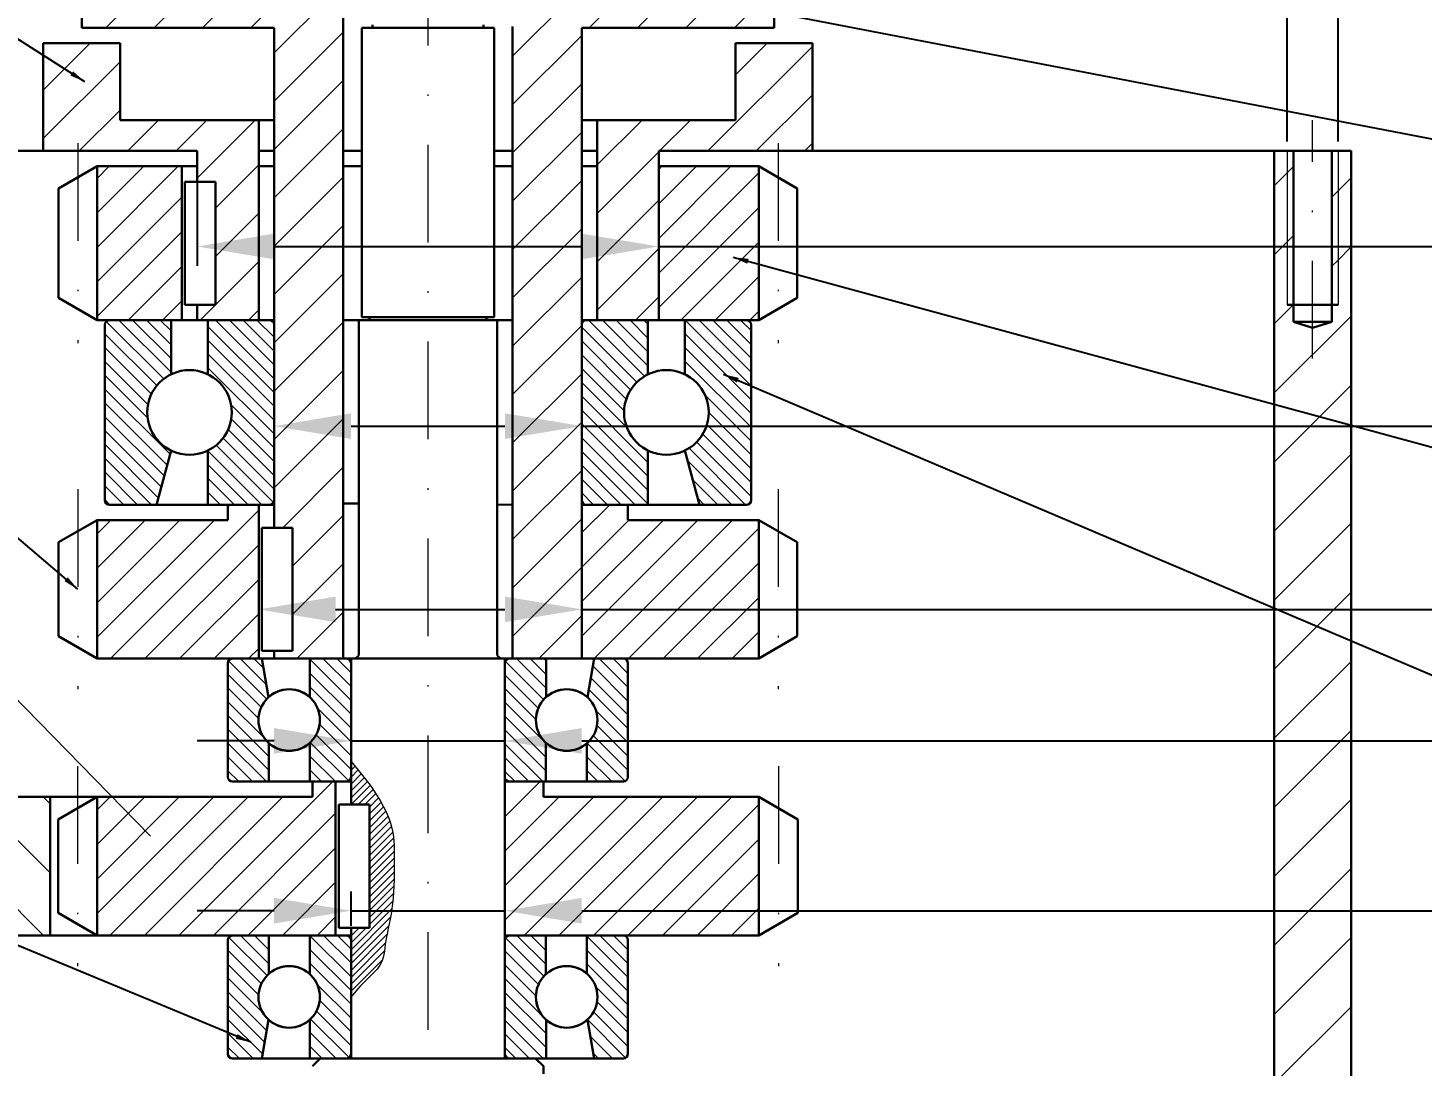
# Model space of a CAD drawing. Header units: millimetres. Extents: x 1441 to 2615, y 44 to 638.
# Drawn here: x 1918.5 to 2009.1, y 400 to 467.5 of the extents above; entities that cross this region are included whole.
import ezdxf
from ezdxf import colors
from ezdxf.entities.mleader import LeaderData, LeaderLine
from ezdxf.math import Vec2, Vec3

# ---------------------------------------------------------------- set-up
doc = ezdxf.new("R2010")
doc.units = ezdxf.units.MM
doc.linetypes.add('DASHDOT2', pattern=[12.7, 6.35, -3.175, 0, -3.175])
for name, color, linetype, lineweight in [('尺寸线', 1, 'Continuous', 15), ('标注层', 3, 'Continuous', 15), ('粗实线', 7, 'Continuous', 30), ('细实线', 130, 'Continuous', 9)]:
    doc.layers.add(name, color=color, linetype=linetype, lineweight=lineweight)
doc.layers.add('点划线', color=1, linetype='DASHDOT2')
doc.styles.add('SLDTEXTSTYLE5', font='TXT', dxfattribs={"width": 0.7})
doc.styles.get("Standard").update_dxf_attribs({"font": 'txt.shx', "height": 5})
doc.dimstyles.new('gb', dxfattribs={"dimtxt": 5, "dimasz": 5, "dimexe": 1.25, "dimexo": 0.625, "dimtad": 1, "dimtxsty": 'Standard', "dimcen": 2.5, "dimclrd": 256, "dimclre": 256, "dimclrt": 256, "dimadec": 0, "dimazin": 0, "dimtfac": 1, "dimtmove": 0, "dimatfit": 3, "dimfxl": 100, "dimfxlon": 1, "dimarcsym": 0})
pattern_1 = [(45, (-65.2364, 0), (-2.245064, 2.245064), [])]
pattern_2 = [(45, (-65.2364, 0), (-1.122532, 1.122532), [])]
pattern_3 = [(45, (-65.2364, 0), (-1.5715448, 1.5715448), [])]
pattern_4 = [(135, (32.8946, 0), (-0.4490128, -0.4490128), [])]

# ---------------------------------------------------------------- blocks, each defined once
blk = doc.blocks.new('*D28')
at = {"layer": 'Defpoints', "color": 0, "lineweight": 15, "transparency": 16777216}
for p in [(1933.481, 432.152), (1954.481, 432.152), (1954.481, 429.711)]:
    blk.add_point(p, dxfattribs=at)
at = {"layer": '标注层', "lineweight": -2, "transparency": 16777216}
for p, q in [((1933.481, 431.527), (1933.481, 428.461)), ((1954.481, 431.527), (1954.481, 428.461)), ((1938.481, 429.711), (1949.481, 429.711)), ((1954.481, 429.711), (2092.411, 429.711))]:
    blk.add_line(p, q, dxfattribs=at)
at = {"layer": '标注层', "lineweight": 15, "transparency": 16777216}
for points in [[(1938.481, 430.545), (1938.481, 428.878), (1933.481, 429.711)], [(1949.481, 430.545), (1949.481, 428.878), (1954.481, 429.711)]]:
    blk.add_solid(points, dxfattribs=at)
at = {"layer": '标注层', "lineweight": 15, "transparency": 16777216, "insert": (2080.953, 433.67), "char_height": 5, "attachment_point": 5}
blk.add_mtext('%%C21{\\Ftxt|c134;p6}', dxfattribs=at)
blk = doc.blocks.new('*D44')
at = {"layer": 'Defpoints', "color": 0, "lineweight": 15, "transparency": 16777216}
for p in [(1929.481, 458.516), (1959.481, 458.516), (1929.481, 453.303)]:
    blk.add_point(p, dxfattribs=at)
at = {"layer": '标注层', "lineweight": -2, "transparency": 16777216}
for p, q in [((1929.481, 457.891), (1929.481, 452.053)), ((1959.481, 457.891), (1959.481, 452.053)), ((1934.481, 453.303), (1954.481, 453.303)), ((1959.481, 453.303), (2093.162, 453.303))]:
    blk.add_line(p, q, dxfattribs=at)
at = {"layer": '标注层', "lineweight": 15, "transparency": 16777216}
for points in [[(1934.481, 454.137), (1934.481, 452.47), (1929.481, 453.303)], [(1954.481, 454.137), (1954.481, 452.47), (1959.481, 453.303)]]:
    blk.add_solid(points, dxfattribs=at)
at = {"layer": '标注层', "lineweight": 15, "transparency": 16777216, "insert": (2081.287, 457.262), "char_height": 5, "attachment_point": 5}
blk.add_mtext('%%C30{\\Ftxt|c134;p6}', dxfattribs=at)
blk = doc.blocks.new('*D45')
at = {"layer": 'Defpoints', "color": 0, "lineweight": 15, "transparency": 16777216}
for p in [(1934.481, 442.516), (1954.481, 442.516), (1954.481, 441.626)]:
    blk.add_point(p, dxfattribs=at)
at = {"layer": '标注层', "lineweight": -2, "transparency": 16777216}
for p, q in [((1934.481, 441.891), (1934.481, 440.376)), ((1939.481, 441.626), (1949.481, 441.626)), ((1954.481, 441.891), (1954.481, 440.376)), ((1954.481, 441.626), (2093.05, 441.626))]:
    blk.add_line(p, q, dxfattribs=at)
at = {"layer": '标注层', "lineweight": 15, "transparency": 16777216}
for points in [[(1939.481, 442.459), (1939.481, 440.792), (1934.481, 441.626)], [(1949.481, 442.459), (1949.481, 440.792), (1954.481, 441.626)]]:
    blk.add_solid(points, dxfattribs=at)
at = {"layer": '标注层', "lineweight": 15, "transparency": 16777216, "insert": (2081.175, 444.751), "char_height": 5, "width": 12.5, "attachment_point": 5}
blk.add_mtext('%%C20{\\Ftxt|c134;r6}', dxfattribs=at)
blk = doc.blocks.new('*D46')
at = {"layer": 'Defpoints', "color": 0, "lineweight": 15, "transparency": 16777216}
for p in [(1949.481, 410.118), (1939.481, 408.516), (1949.481, 408.516)]:
    blk.add_point(p, dxfattribs=at)
at = {"layer": '标注层', "lineweight": -2, "transparency": 16777216}
for p, q in [((1939.481, 409.141), (1939.481, 411.368)), ((1949.481, 409.141), (1949.481, 411.368)), ((1934.481, 410.118), (1929.481, 410.118)), ((1939.481, 410.118), (1949.481, 410.118)), ((1954.481, 410.118), (2092.619, 410.118))]:
    blk.add_line(p, q, dxfattribs=at)
at = {"layer": '标注层', "lineweight": 15, "transparency": 16777216}
for points in [[(1934.481, 410.951), (1934.481, 409.285), (1939.481, 410.118)], [(1954.481, 410.951), (1954.481, 409.285), (1949.481, 410.118)]]:
    blk.add_solid(points, dxfattribs=at)
at = {"layer": '标注层', "lineweight": 15, "transparency": 16777216, "insert": (2081.577, 414.076), "char_height": 5, "attachment_point": 5}
blk.add_mtext('%%C10{\\Ftxt|c134;p6}', dxfattribs=at)
blk = doc.blocks.new('*D47')
at = {"layer": 'Defpoints', "color": 0, "lineweight": 15, "transparency": 16777216}
for p in [(1939.481, 422.516), (1949.481, 422.516), (1949.481, 421.16)]:
    blk.add_point(p, dxfattribs=at)
at = {"layer": '标注层', "lineweight": -2, "transparency": 16777216}
for p, q in [((1939.481, 421.891), (1939.481, 419.91)), ((1949.481, 421.891), (1949.481, 419.91)), ((1934.481, 421.16), (1929.481, 421.16)), ((1939.481, 421.16), (1949.481, 421.16)), ((1954.481, 421.16), (2092.44, 421.16))]:
    blk.add_line(p, q, dxfattribs=at)
at = {"layer": '标注层', "lineweight": 15, "transparency": 16777216}
for points in [[(1934.481, 421.993), (1934.481, 420.326), (1939.481, 421.16)], [(1954.481, 421.993), (1954.481, 420.326), (1949.481, 421.16)]]:
    blk.add_solid(points, dxfattribs=at)
at = {"layer": '标注层', "lineweight": 15, "transparency": 16777216, "insert": (2081.398, 424.285), "char_height": 5, "attachment_point": 5}
blk.add_mtext('%%C10{\\Ftxt|c134;r6}', dxfattribs=at)
blk = doc.blocks.new('*D52')
at = {"layer": 'Defpoints', "color": 0, "lineweight": 15, "transparency": 16777216}
for p in [(2003.631, 470.045), (2000.331, 459.505), (2003.631, 459.505)]:
    blk.add_point(p, dxfattribs=at)
at = {"layer": '标注层', "lineweight": -2, "transparency": 16777216}
for p, q in [((2000.331, 460.13), (2000.331, 471.295)), ((2003.631, 460.13), (2003.631, 471.295)), ((1995.331, 470.045), (1990.331, 470.045)), ((2000.331, 470.045), (2003.631, 470.045)), ((2008.631, 470.045), (2033.214, 470.045))]:
    blk.add_line(p, q, dxfattribs=at)
at = {"layer": '标注层', "lineweight": 15, "transparency": 16777216}
for points in [[(1995.331, 470.878), (1995.331, 469.211), (2000.331, 470.045)], [(2008.631, 470.878), (2008.631, 469.211), (2003.631, 470.045)]]:
    blk.add_solid(points, dxfattribs=at)
at = {"layer": '标注层', "lineweight": 15, "transparency": 16777216, "insert": (2023.422, 473.17), "char_height": 5, "attachment_point": 5}
blk.add_mtext('{\\Ftxt|c134;3xM3}', dxfattribs=at)

msp = doc.modelspace()

# ---------------------------------------------------------------- hatches: boundary and pattern name
at = {"layer": '细实线', "lineweight": 15}
h = msp.add_hatch(dxfattribs=at)
h.set_pattern_fill('ANSI31', color=256, scale=0.7)
h.set_pattern_definition(pattern_3)
h.paths.add_polyline_path([(1938.981, 467.516), (1938.981, 471.516), (1921.981, 471.516), (1921.981, 467.516), (1934.481, 467.516), (1934.481, 435.017), (1935.681, 435.017), (1935.681, 427.017), (1934.481, 427.017), (1934.481, 426.516), (1938.981, 426.516), (1938.981, 427.516)])
h.paths.add_polyline_path([(1954.481, 467.516), (1966.981, 467.516), (1966.981, 471.516), (1949.981, 471.516), (1949.981, 467.598), (1949.981, 427.516), (1949.981, 426.516), (1954.481, 426.516), (1954.481, 427.516), (1954.481, 437.516), (1954.481, 448.216), (1954.481, 448.516)])
h.paths.add_polyline_path([(1939.481, 476.516), (1929.481, 476.516), (1927.299, 476.516), (1927.299, 472.516), (1929.481, 472.516), (1939.481, 472.516)])
h.paths.add_polyline_path([(1961.663, 476.516), (1949.481, 476.516), (1948.481, 476.516), (1948.481, 472.516), (1949.481, 472.516), (1961.663, 472.516)])
h = msp.add_hatch(dxfattribs=at)
h.set_pattern_fill('ANSI31', color=256, scale=0.7)
h.set_pattern_definition(pattern_3)
h.paths.add_polyline_path([(1919.481, 459.516), (1929.481, 459.516), (1929.481, 457.516), (1930.681, 457.516), (1930.681, 457.516), (1930.681, 449.516), (1929.481, 449.516), (1929.481, 448.516), (1933.481, 448.516), (1933.481, 461.516), (1924.481, 461.516), (1924.481, 466.516), (1919.481, 466.516)])
h = msp.add_hatch(dxfattribs=at)
h.set_pattern_fill('ANSI31', color=256, scale=0.7)
h.set_pattern_definition(pattern_3)
h.paths.add_polyline_path([(1955.481, 461.516), (1955.481, 448.516), (1959.481, 448.516), (1959.481, 457.516), (1959.481, 459.516), (1969.481, 459.516), (1969.481, 460.016), (1969.481, 466.516), (1964.481, 466.516), (1964.481, 461.516)])
h = msp.add_hatch(dxfattribs=at)
h.set_pattern_fill('ANSI31', color=256)
h.set_pattern_definition(pattern_1)
h.paths.add_polyline_path([(2004.481, 459.516), (2003.631, 459.516), (2003.631, 449.516), (2003.231, 449.516), (2003.231, 448.395), (2001.981, 448.016), (2000.731, 448.395), (2000.731, 449.516), (2000.331, 449.516), (2000.331, 459.516), (1999.481, 459.516), (1999.481, 342.516), (2000.481, 342.516), (2000.481, 347.216), (2000.803, 347.216), (2000.803, 348.271), (2000.803, 350.516), (2001.981, 351.196), (2003.158, 350.516), (2003.158, 347.516), (2003.158, 347.216), (2003.481, 347.216), (2003.481, 342.516), (2004.481, 342.516)])
h = msp.add_hatch(dxfattribs=at)
h.set_pattern_fill('ANSI31', color=256)
h.set_pattern_definition(pattern_1)
h.paths.add_polyline_path([(2000.731, 459.516), (2000.331, 459.505), (2000.331, 449.516), (2000.731, 449.516)])
h.paths.add_polyline_path([(2003.631, 459.516), (2003.231, 459.516), (2003.231, 449.516), (2003.631, 449.516)])
h = msp.add_hatch(dxfattribs=at)
h.set_pattern_fill('ANSI31', color=256, scale=0.5)
h.set_pattern_definition([(45, (32.8946, 0), (-1.122532, 1.122532), [])])
h.paths.add_polyline_path([(1928.481, 457.516), (1928.481, 458.516), (1922.977, 458.516), (1922.977, 448.516), (1928.481, 448.516), (1928.481, 449.516)])
h.paths.add_polyline_path([(1959.481, 448.516), (1965.181, 448.516), (1965.984, 448.516), (1965.984, 458.516), (1959.481, 458.516)])
h = msp.add_hatch(dxfattribs=at)
h.set_pattern_fill('ANSI31', color=256, scale=0.2, angle=90)
h.set_pattern_definition([(135, (-65.2364, 0), (-0.4490128, -0.4490128), [])])
h.paths.add_polyline_path([(1965.481, 448.216, 0.414214), (1965.181, 448.516), (1961.181, 448.516), (1961.181, 444.99, -0.287349), (1962.731, 442.516, -0.287349), (1961.181, 440.042), (1962.125, 436.516), (1965.181, 436.516, 0.414214), (1965.481, 436.816)])
h.paths.add_polyline_path([(1958.781, 448.516), (1954.781, 448.516, 0.414214), (1954.481, 448.216), (1954.481, 442.516), (1954.481, 436.816, 0.414214), (1954.781, 436.516), (1958.781, 436.516), (1958.781, 440.042, -0.287349), (1957.231, 442.516, -0.287349), (1958.781, 444.99)])
h.paths.add_polyline_path([(1930.181, 448.516), (1930.181, 444.99, -0.287349), (1931.731, 442.516, -0.287349), (1930.181, 440.042), (1930.181, 436.516), (1931.481, 436.516), (1931.481, 436.516), (1934.181, 436.516, 0.413983), (1934.481, 436.816), (1934.481, 437.516), (1934.481, 448.216, 0.414214), (1934.181, 448.516)])
h.paths.add_polyline_path([(1927.781, 448.516), (1923.781, 448.516, 0.414214), (1923.481, 448.216), (1923.481, 436.816, 0.414214), (1923.781, 436.516), (1926.836, 436.516), (1927.781, 440.042, -0.287349), (1926.231, 442.516, -0.287349), (1927.781, 444.99)])
h = msp.add_hatch(dxfattribs=at)
h.set_pattern_fill('ANSI31', color=256, scale=0.5)
h.set_pattern_definition(pattern_2)
h.paths.add_polyline_path([(1933.481, 426.516), (1933.481, 427.017), (1933.481, 435.017), (1933.481, 436.516), (1931.481, 436.516), (1931.481, 435.516), (1922.977, 435.516), (1922.977, 426.516)])
h = msp.add_hatch(dxfattribs=at)
h.set_pattern_fill('ANSI31', color=256, scale=0.5)
h.set_pattern_definition(pattern_2)
h.paths.add_polyline_path([(1957.481, 435.516), (1957.481, 436.516), (1954.481, 436.516), (1954.481, 427.516), (1954.481, 426.516), (1957.181, 426.516), (1965.984, 426.516), (1965.984, 435.516)])
at = {"layer": '细实线', "lineweight": 15, "transparency": 33554687}
h = msp.add_hatch(dxfattribs=at)
h.set_pattern_fill('ANSI31', color=256, scale=0.2, angle=90)
h.set_pattern_definition(pattern_4)
h.paths.add_polyline_path([(1952.158, 426.516), (1949.781, 426.516, 0.414214), (1949.481, 426.216), (1949.481, 419.816), (1949.481, 418.816, 0.414214), (1949.781, 418.516), (1952.147, 418.516), (1952.147, 421.042, -0.210177), (1951.499, 422.516, -0.212058), (1952.158, 424)])
h.paths.add_polyline_path([(1957.481, 426.216, 0.414214), (1957.181, 426.516), (1955.286, 426.516), (1954.841, 423.999, -0.21196), (1955.499, 422.516, -0.216636), (1954.814, 421.009), (1954.814, 418.516), (1957.181, 418.516, 0.414214), (1957.481, 418.816)])
h.paths.add_polyline_path([(1939.481, 426.216, 0.414214), (1939.181, 426.516), (1936.803, 426.516), (1936.803, 424, -0.212058), (1937.462, 422.516, -0.210177), (1936.814, 421.042), (1936.814, 418.516), (1939.181, 418.516, 0.414214), (1939.481, 418.816)])
h.paths.add_polyline_path([(1934.119, 423.998), (1933.675, 426.516), (1931.781, 426.516, 0.414214), (1931.481, 426.216), (1931.481, 418.816, 0.414214), (1931.781, 418.516), (1934.147, 418.516), (1934.147, 421.009, -0.004604), (1934.12, 421.033, -0.211821), (1933.462, 422.516, -0.211739)])
at = {"layer": '细实线', "lineweight": 15}
h = msp.add_hatch(dxfattribs=at)
h.set_pattern_fill('ANSI31', color=256, scale=0.1)
h.set_pattern_definition([(45, (-65.2364, 0), (-0.224506403, 0.224506403), [])])
edge = h.paths.add_edge_path()
edge.add_spline(control_points=[(1939.481, 404.516), (1940.339, 405.589), (1941.638, 406.467), (1941.638, 408.033), (1942.288, 410.439), (1942.288, 413.724), (1942.288, 416.627), (1939.481, 419.816)], knot_values=[0, 0, 0, 0, 1, 2, 3, 4, 5, 5, 5, 5], degree=3, periodic=0)
edge.add_line((1939.481, 419.816), (1939.481, 418.816))
edge.add_line((1939.481, 418.816), (1939.481, 418.516))
edge.add_line((1939.481, 418.516), (1939.481, 417.016))
edge.add_line((1939.481, 417.016), (1940.681, 417.016))
edge.add_line((1940.681, 417.016), (1940.681, 409.016))
edge.add_line((1940.681, 409.016), (1939.481, 409.016))
edge.add_line((1939.481, 409.016), (1939.481, 408.516))
edge.add_line((1939.481, 408.516), (1939.481, 404.516))
h = msp.add_hatch(dxfattribs=at)
h.set_pattern_fill('ANSI31', color=256, scale=0.5)
h.set_pattern_definition(pattern_2)
h.paths.add_polyline_path([(1938.481, 408.516), (1938.481, 409.016), (1938.481, 417.016), (1938.481, 418.516), (1936.981, 418.516), (1936.981, 417.516), (1922.977, 417.516), (1922.977, 417.073), (1922.977, 409.959), (1922.977, 408.516)])
h = msp.add_hatch(dxfattribs=at)
h.set_pattern_fill('ANSI31', color=256, scale=0.5)
h.set_pattern_definition(pattern_2)
h.paths.add_polyline_path([(1965.984, 417.516), (1951.981, 417.516), (1951.981, 418.516), (1949.781, 418.516), (1949.481, 418.516), (1949.481, 408.516), (1965.984, 408.516)])
h = msp.add_hatch(dxfattribs=at)
h.set_pattern_fill('ANSI31', color=256, angle=90)
h.set_pattern_definition([(135, (-65.2364, 0), (-2.245064, -2.245064), [])])
h.paths.add_polyline_path([(1904.623, 416.016), (1904.623, 417.516), (1893.489, 417.516), (1893.489, 408.516), (1904.623, 408.516), (1904.623, 410.016)])
h.paths.add_polyline_path([(1908.738, 417.516), (1908.942, 417.516), (1919.92, 417.516), (1919.92, 408.516), (1908.942, 408.516), (1908.942, 417.316)])
at = {"layer": '细实线', "lineweight": 15, "transparency": 33554687}
h = msp.add_hatch(dxfattribs=at)
h.set_pattern_fill('ANSI31', color=256, scale=0.2, angle=90)
h.set_pattern_definition(pattern_4)
h.paths.add_polyline_path([(1936.803, 403.032), (1936.803, 400.516), (1939.181, 400.516, 0.414214), (1939.481, 400.816), (1939.481, 408.216, 0.414214), (1939.181, 408.516), (1936.814, 408.516), (1936.814, 405.99, -0.210177), (1937.462, 404.516, -0.212058)])
h.paths.add_polyline_path([(1931.481, 400.816, 0.414214), (1931.781, 400.516), (1933.675, 400.516), (1934.119, 403.034, -0.211739), (1933.462, 404.516, -0.216636), (1934.147, 406.023), (1934.147, 408.516), (1931.781, 408.516, 0.414214), (1931.481, 408.216)])
h.paths.add_polyline_path([(1949.481, 400.816, 0.414214), (1949.781, 400.516), (1952.158, 400.516), (1952.158, 403.032, -0.212058), (1951.499, 404.516, -0.210177), (1952.147, 405.99), (1952.147, 408.516), (1949.781, 408.516, 0.414214), (1949.481, 408.216)])
h.paths.add_polyline_path([(1955.499, 404.516, -0.211739), (1954.842, 403.034), (1955.286, 400.516), (1957.181, 400.516, 0.414214), (1957.481, 400.816), (1957.481, 408.216, 0.414214), (1957.181, 408.516), (1954.814, 408.516), (1954.814, 406.023, -0.216636)])
h.paths.add_polyline_path([(1956.281, 384.116), (1956.281, 386.516), (1955.561, 386.516), (1953.281, 386.516, 0.414214), (1952.981, 386.216), (1952.981, 378.816, 0.414214), (1953.281, 378.516), (1956.281, 378.516), (1956.281, 380.916, -0.236068), (1955.481, 382.516, -0.236068)])
h.paths.add_polyline_path([(1961.981, 386.216, 0.414214), (1961.681, 386.516), (1959.324, 386.516), (1958.681, 384.116, -0.236068), (1959.481, 382.516, -0.236068), (1958.681, 380.916), (1958.681, 378.516), (1961.681, 378.516, 0.414214), (1961.981, 378.816)])
h.paths.add_polyline_path([(1932.681, 380.916), (1932.681, 378.516), (1935.681, 378.516, 0.414214), (1935.981, 378.816), (1935.981, 386.216, 0.414214), (1935.681, 386.516), (1933.481, 386.516), (1932.681, 386.516), (1932.681, 384.116, -0.236068), (1933.481, 382.516, -0.236068)])
h.paths.add_polyline_path([(1929.481, 382.516, -0.236068), (1930.281, 384.116), (1929.638, 386.516), (1927.281, 386.516, 0.414214), (1926.981, 386.216), (1926.981, 378.816, 0.414214), (1927.281, 378.516), (1928.981, 378.516), (1930.281, 378.516), (1930.281, 380.916, -0.236068)])

# ---------------------------------------------------------------- linework, layer by layer
at = {"color": 7, "linetype": 'Continuous', "lineweight": 30}
for p, q in [((1921.981, 467.516), (1921.981, 471.516)), ((1966.981, 471.516), (1966.981, 467.516)), ((1924.481, 467.516), (1921.981, 467.516)), ((1934.481, 467.516), (1921.981, 467.516)), ((1934.481, 467.516), (1934.481, 435.017)), ((1940.181, 467.516), (1940.381, 467.516)), ((1948.581, 467.516), (1948.781, 467.516)), ((1954.481, 427.516), (1954.481, 467.516)), ((1966.981, 467.516), (1954.481, 467.516)), ((1966.981, 467.516), (1964.481, 467.516)), ((1924.481, 466.516), (1919.481, 466.516)), ((1919.481, 459.516), (1919.481, 466.516)), ((1919.481, 466.516), (1924.481, 466.516)), ((1924.481, 461.516), (1924.481, 466.516)), ((1969.481, 466.516), (1964.481, 466.516)), ((1964.481, 466.516), (1964.481, 461.516)), ((1964.481, 466.516), (1969.481, 466.516)), ((1969.481, 466.516), (1969.481, 459.516)), ((1933.481, 461.516), (1924.481, 461.516)), ((1933.481, 461.516), (1933.481, 448.516)), ((1954.481, 461.516), (1955.481, 461.516)), ((1955.481, 448.516), (1955.481, 461.516)), ((1964.481, 461.516), (1955.481, 461.516)), ((1919.481, 459.516), (1889.481, 459.516)), ((1929.481, 459.516), (1919.481, 459.516)), ((1929.481, 459.516), (1929.481, 457.516)), ((1959.481, 448.516), (1959.481, 459.516)), ((1969.481, 459.516), (1959.481, 459.516)), ((1999.481, 459.516), (1969.481, 459.516)), ((1999.481, 342.516), (1999.481, 459.516)), ((1999.481, 459.516), (2000.731, 459.516)), ((2000.731, 449.516), (2000.731, 459.516)), ((2003.231, 459.516), (2000.731, 459.516)), ((2003.231, 459.516), (2003.231, 449.516)), ((2003.231, 459.516), (2004.481, 459.516)), ((2004.481, 342.516), (2004.481, 459.516)), ((1929.481, 458.516), (1922.977, 458.516)), ((1965.984, 458.516), (1959.481, 458.516)), ((1959.481, 457.516), (1959.481, 448.516)), ((1929.481, 448.516), (1929.481, 449.516)), ((1929.481, 449.516), (1929.481, 448.516)), ((2000.731, 449.516), (2003.231, 449.516)), ((1922.977, 448.516), (1929.481, 448.516)), ((1925.581, 448.516), (1924.081, 448.516)), ((1933.881, 448.516), (1931.031, 448.516)), ((1933.481, 448.516), (1931.031, 448.516)), ((1957.931, 448.516), (1955.081, 448.516)), ((1957.931, 448.516), (1955.481, 448.516)), ((1959.481, 448.516), (1965.984, 448.516)), ((1964.881, 448.516), (1963.381, 448.516)), ((1934.481, 436.116), (1934.481, 446.916)), ((1954.481, 446.916), (1954.481, 436.116)), ((1934.481, 435.017), (1934.481, 437.516)), ((1954.481, 437.516), (1954.481, 427.516)), ((1931.481, 435.516), (1922.977, 435.516)), ((1924.081, 435.516), (1925.581, 435.516)), ((1931.031, 435.516), (1931.481, 435.516)), ((1957.481, 435.516), (1957.931, 435.516)), ((1965.984, 435.516), (1957.481, 435.516)), ((1963.381, 435.516), (1964.881, 435.516)), ((1934.147, 426.516), (1934.481, 426.516)), ((1938.981, 426.516), (1934.481, 426.516)), ((1939.181, 426.516), (1936.814, 426.516)), ((1939.481, 419.816), (1939.481, 426.516)), ((1939.481, 418.816), (1939.481, 426.216)), ((1949.481, 426.516), (1949.481, 419.816)), ((1949.481, 418.816), (1949.481, 426.216)), ((1952.147, 426.516), (1949.781, 426.516)), ((1954.481, 426.516), (1949.981, 426.516)), ((1954.481, 426.516), (1954.814, 426.516)), ((1934.147, 418.516), (1934.147, 421.009)), ((1936.814, 421.039), (1936.81, 421.039)), ((1936.814, 421.039), (1936.814, 418.516)), ((1952.147, 421.039), (1952.151, 421.039)), ((1952.147, 421.039), (1952.147, 418.516)), ((1954.814, 418.516), (1954.814, 421.009)), ((1939.481, 418.516), (1939.481, 417.016)), ((1949.481, 408.516), (1949.481, 418.516)), ((1919.92, 417.516), (1908.942, 417.516)), ((1919.92, 417.516), (1919.92, 408.516)), ((1920.464, 417.516), (1919.92, 417.516)), ((1936.981, 417.516), (1922.209, 417.516)), ((1931.781, 417.516), (1934.147, 417.516)), ((1936.814, 417.516), (1934.147, 417.516)), ((1936.814, 417.516), (1936.981, 417.516)), ((1951.981, 417.516), (1952.147, 417.516)), ((1965.984, 417.516), (1951.981, 417.516)), ((1954.814, 417.516), (1952.147, 417.516)), ((1954.814, 417.516), (1957.181, 417.516)), ((1939.481, 409.016), (1939.481, 408.516)), ((1908.942, 408.516), (1919.92, 408.516)), ((1918.481, 408.516), (1939.481, 408.516)), ((1919.92, 408.516), (1920.464, 408.516)), ((1934.147, 408.516), (1934.147, 406.023)), ((1936.814, 405.993), (1936.814, 408.516)), ((1938.481, 408.516), (1939.481, 408.516)), ((1939.481, 400.816), (1939.481, 408.216)), ((1939.481, 408.216), (1939.481, 400.816)), ((1949.481, 408.516), (1950.481, 408.516)), ((1949.481, 408.516), (1965.984, 408.516)), ((1949.481, 408.216), (1949.481, 400.816)), ((1952.147, 405.993), (1952.147, 408.516)), ((1954.814, 408.516), (1954.814, 406.023)), ((1936.814, 405.993), (1936.81, 405.993)), ((1952.147, 405.993), (1952.151, 405.993))]:
    msp.add_line(p, q, dxfattribs=at)
for centre, radius, start, end in [((1931.781, 426.216), 0.3, 90, 180), ((1939.181, 426.216), 0.3, 0, 90), ((1939.181, 426.216), 0.3, 0, 90), ((1949.781, 426.216), 0.3, 90, 180), ((1949.781, 426.216), 0.3, 90, 180), ((1957.181, 426.216), 0.3, 0, 90), ((1935.462, 422.516), 2, 47.89076, 132.17924), ((1953.499, 422.516), 2, 47.82076, 132.10924), ((1935.462, 422.516), 2, 227.8386, 312.07899), ((1953.499, 422.516), 2, 227.92101, 312.1614), ((1931.781, 418.816), 0.3, 180, 270), ((1939.181, 418.816), 0.3, 270, 0), ((1949.781, 418.816), 0.3, 180, 270), ((1957.181, 418.816), 0.3, 270, 0), ((1931.781, 408.216), 0.3, 90, 180), ((1939.181, 408.216), 0.3, 0, 90), ((1939.181, 408.216), 0.3, 0, 90), ((1949.781, 408.216), 0.3, 90, 180), ((1949.781, 408.216), 0.3, 90, 180), ((1957.181, 408.216), 0.3, 0, 90), ((1935.462, 404.516), 2, 47.92101, 132.1614), ((1953.499, 404.516), 2, 47.8386, 132.07899), ((1935.462, 404.516), 2, 227.82076, 312.10924), ((1953.499, 404.516), 2, 227.89076, 312.17924), ((1931.781, 400.816), 0.3, 180, 270), ((1939.181, 400.816), 0.3, 270, 0), ((1949.781, 400.816), 0.3, 180, 270), ((1957.181, 400.816), 0.3, 270, 0)]:
    msp.add_arc(centre, radius, start, end, dxfattribs=at)
for points in [[(1937.355, 421.869), (1937.391, 421.975), (1937.47, 422.305), (1937.467, 422.761), (1937.38, 423.095), (1937.339, 423.207)], [(1951.607, 421.869), (1951.571, 421.975), (1951.492, 422.305), (1951.495, 422.761), (1951.582, 423.095), (1951.622, 423.207)], [(1937.355, 405.163), (1937.391, 405.057), (1937.47, 404.727), (1937.467, 404.271), (1937.38, 403.937), (1937.339, 403.825)], [(1951.607, 405.163), (1951.571, 405.057), (1951.492, 404.727), (1951.495, 404.271), (1951.582, 403.937), (1951.622, 403.825)]]:
    msp.add_open_spline(points, degree=3, knots=[0.3027648, 0.3027648, 0.3027648, 0.3027648, 0.4031541, 0.6047699, 0.7111528, 0.7111528, 0.7111528, 0.7111528], dxfattribs=at)
at = {"layer": '尺寸线', "linetype": 'DASHDOT2', "lineweight": 15}
msp.add_line((2001.981, 446.016), (2001.981, 461.516), dxfattribs=at)
at = {"layer": '标注层', "lineweight": 15}
msp.add_line((1856.091, 487.043), (1926.449, 414.96), dxfattribs=at)
at = {"layer": '点划线', "lineweight": 15}
for p, q in [((1944.481, 485.516), (1944.481, 324.432)), ((1921.727, 460.016), (1921.727, 447.016)), ((1967.234, 460.016), (1967.234, 447.016)), ((1921.727, 437.516), (1921.727, 424.516)), ((1967.234, 437.516), (1967.234, 424.516)), ((1921.697, 419.516), (1921.697, 406.516)), ((1967.264, 419.516), (1967.264, 406.516))]:
    msp.add_line(p, q, dxfattribs=at)
at = {"layer": '粗实线', "lineweight": 30}
for p, q in [((1938.981, 467.516), (1938.981, 471.516)), ((1940.881, 467.516), (1940.881, 467.716)), ((1948.081, 467.516), (1948.081, 467.716)), ((1949.981, 427.516), (1949.981, 467.598)), ((1938.981, 427.516), (1938.981, 467.516)), ((1940.181, 448.716), (1940.181, 467.516)), ((1948.581, 467.516), (1940.381, 467.516)), ((1948.781, 448.716), (1948.781, 467.516)), ((1933.481, 461.516), (1934.481, 461.516)), ((1933.481, 459.516), (1934.481, 459.516)), ((1938.981, 459.516), (1940.181, 459.516)), ((1948.781, 459.516), (1949.981, 459.516)), ((1954.481, 459.516), (1955.481, 459.516)), ((1922.977, 458.516), (1920.477, 457.073)), ((1922.977, 448.516), (1922.977, 458.516)), ((1928.481, 457.516), (1928.481, 458.516)), ((1933.481, 458.516), (1934.481, 458.516)), ((1938.981, 458.516), (1940.181, 458.516)), ((1948.781, 458.516), (1949.981, 458.516)), ((1955.481, 458.516), (1954.481, 458.516)), ((1965.984, 448.516), (1965.984, 458.516)), ((1965.984, 458.516), (1968.484, 457.073)), ((1920.477, 449.959), (1920.477, 457.073)), ((1928.481, 449.516), (1928.481, 457.516)), ((1928.681, 457.516), (1929.481, 457.516)), ((1928.681, 457.516), (1928.681, 449.516)), ((1929.481, 457.516), (1930.681, 457.516)), ((1930.681, 457.516), (1930.681, 449.516)), ((1968.484, 449.959), (1968.484, 457.073)), ((1922.977, 448.516), (1920.477, 449.959)), ((1928.481, 449.516), (1928.481, 448.516)), ((1929.481, 449.516), (1928.681, 449.516)), ((1930.681, 449.516), (1929.481, 449.516)), ((1965.984, 448.516), (1968.484, 449.959)), ((2000.731, 449.516), (2000.331, 449.516)), ((2000.731, 449.516), (2000.731, 448.395)), ((2003.231, 449.516), (2003.631, 449.516)), ((2003.231, 449.516), (2003.231, 448.395)), ((1940.181, 448.716), (1940.681, 448.716)), ((1940.681, 448.716), (1940.681, 448.516)), ((1940.681, 448.716), (1948.281, 448.716)), ((1948.781, 448.716), (1948.281, 448.716)), ((1948.281, 448.716), (1948.281, 448.516)), ((1923.481, 436.816), (1923.481, 448.216)), ((1934.181, 448.516), (1923.781, 448.516)), ((1923.781, 448.516), (1934.181, 448.516)), ((1933.881, 448.516), (1924.081, 448.516)), ((1927.781, 444.99), (1927.781, 448.516)), ((1933.481, 448.516), (1929.21, 448.516)), ((1930.181, 444.99), (1930.181, 448.516)), ((1933.481, 448.516), (1934.481, 448.516)), ((1934.481, 436.816), (1934.481, 448.216)), ((1934.481, 448.216), (1934.481, 436.816)), ((1934.481, 437.116), (1934.481, 447.916)), ((1938.981, 448.516), (1940.181, 448.516)), ((1939.981, 426.816), (1939.981, 448.516)), ((1940.181, 448.516), (1939.981, 448.516)), ((1940.181, 448.516), (1948.781, 448.516)), ((1948.981, 448.516), (1948.781, 448.516)), ((1948.981, 426.816), (1948.981, 448.516)), ((1948.981, 448.516), (1949.981, 448.516)), ((1959.481, 448.516), (1954.481, 448.516)), ((1954.481, 448.516), (1954.481, 442.516)), ((1954.481, 436.816), (1954.481, 448.216)), ((1954.481, 448.216), (1954.481, 436.816)), ((1954.481, 437.116), (1954.481, 447.916)), ((1954.781, 448.516), (1965.181, 448.516)), ((1965.181, 448.516), (1954.781, 448.516)), ((1955.081, 448.516), (1964.881, 448.516)), ((1958.781, 444.99), (1958.781, 448.516)), ((1961.181, 444.99), (1961.181, 448.516)), ((1965.481, 436.816), (1965.481, 448.216)), ((2001.981, 448.016), (2000.731, 448.395)), ((2000.731, 448.395), (2003.231, 448.395)), ((2001.981, 448.016), (2003.231, 448.395)), ((1927.781, 440.042), (1926.836, 436.516)), ((1930.181, 440.042), (1930.181, 436.516)), ((1958.781, 440.042), (1958.781, 436.516)), ((1961.181, 440.042), (1962.125, 436.516)), ((1934.181, 436.516), (1923.781, 436.516)), ((1931.481, 435.516), (1931.481, 436.516)), ((1931.481, 436.516), (1934.481, 436.516)), ((1933.481, 435.017), (1933.481, 436.516)), ((1938.981, 436.604), (1939.981, 436.596)), ((1948.981, 436.524), (1949.981, 436.516)), ((1965.181, 436.516), (1954.481, 436.516)), ((1957.481, 435.516), (1957.481, 436.516)), ((1922.977, 435.516), (1920.477, 434.073)), ((1922.977, 426.516), (1922.977, 435.516)), ((1933.481, 427.017), (1933.481, 435.017)), ((1933.681, 435.017), (1934.481, 435.017)), ((1933.681, 435.017), (1933.681, 427.017)), ((1934.481, 435.017), (1935.681, 435.017)), ((1935.681, 435.017), (1935.681, 427.017)), ((1965.984, 426.516), (1965.984, 435.516)), ((1965.984, 435.516), (1968.484, 434.073)), ((1920.477, 427.959), (1920.477, 434.073)), ((1968.484, 427.959), (1968.484, 434.073)), ((1922.977, 426.516), (1920.477, 427.959)), ((1965.984, 426.516), (1968.484, 427.959)), ((1933.481, 427.017), (1933.481, 426.516)), ((1934.481, 427.017), (1933.681, 427.017)), ((1934.481, 427.017), (1934.481, 426.516)), ((1935.681, 427.017), (1934.481, 427.017)), ((1938.981, 427.516), (1938.981, 426.516)), ((1949.981, 427.516), (1949.981, 426.516)), ((1954.481, 427.516), (1954.481, 426.516)), ((1922.977, 426.516), (1939.681, 426.516)), ((1931.481, 418.816), (1931.481, 426.216)), ((1931.781, 426.516), (1939.181, 426.516)), ((1939.181, 426.516), (1931.781, 426.516)), ((1934.119, 423.998), (1933.675, 426.516)), ((1936.803, 424), (1936.803, 426.516)), ((1939.981, 426.516), (1939.681, 426.516)), ((1939.981, 426.516), (1949.481, 426.516)), ((1949.281, 426.516), (1965.984, 426.516)), ((1949.781, 426.516), (1957.181, 426.516)), ((1949.781, 426.516), (1957.181, 426.516)), ((1952.158, 424), (1952.158, 426.516)), ((1954.841, 423.999), (1955.286, 426.516)), ((1957.481, 418.816), (1957.481, 426.216)), ((1939.481, 418.516), (1939.481, 419.816)), ((1949.481, 419.816), (1949.481, 418.516)), ((1939.181, 418.516), (1931.781, 418.516)), ((1936.981, 417.516), (1936.981, 418.516)), ((1936.981, 418.516), (1939.481, 418.516)), ((1938.481, 417.016), (1938.481, 418.516)), ((1949.781, 418.516), (1949.481, 418.516)), ((1951.981, 418.516), (1949.781, 418.516)), ((1949.781, 418.516), (1957.181, 418.516)), ((1951.981, 417.516), (1951.981, 418.516)), ((1922.209, 417.516), (1920.192, 417.516)), ((1922.977, 417.516), (1920.447, 416.055)), ((1922.977, 417.073), (1922.977, 417.516)), ((1922.977, 417.073), (1922.977, 409.959)), ((1938.481, 409.016), (1938.481, 417.016)), ((1938.681, 417.016), (1939.481, 417.016)), ((1938.681, 417.016), (1938.681, 409.016)), ((1939.481, 417.016), (1940.681, 417.016)), ((1940.681, 417.016), (1940.681, 409.016)), ((1965.984, 417.516), (1968.514, 416.055)), ((1965.984, 408.516), (1965.984, 417.516)), ((1920.447, 409.977), (1920.447, 416.055)), ((1968.514, 409.977), (1968.514, 416.055)), ((1922.977, 408.516), (1920.447, 409.977)), ((1922.977, 409.959), (1922.977, 408.516)), ((1965.984, 408.516), (1968.514, 409.977)), ((1938.481, 409.016), (1938.481, 408.516)), ((1939.481, 409.016), (1938.681, 409.016)), ((1940.681, 409.016), (1939.481, 409.016)), ((1931.481, 408.216), (1931.481, 400.816)), ((1939.181, 408.516), (1931.781, 408.516)), ((1939.181, 408.516), (1931.781, 408.516)), ((1939.481, 408.516), (1939.481, 400.516)), ((1949.481, 408.516), (1949.481, 400.516)), ((1949.781, 408.516), (1957.181, 408.516)), ((1957.481, 408.216), (1957.481, 400.816)), ((1934.119, 403.034), (1933.675, 400.516)), ((1936.803, 403.032), (1936.803, 400.516)), ((1952.158, 403.032), (1952.158, 400.516)), ((1954.842, 403.034), (1955.286, 400.516)), ((1939.181, 400.516), (1931.781, 400.516)), ((1936.981, 400.016), (1937.481, 400.516)), ((1939.181, 400.516), (1949.781, 400.516)), ((1949.781, 400.516), (1957.181, 400.516)), ((1951.981, 400.016), (1951.481, 400.516)), ((1951.981, 400.016), (1951.981, 399.516))]:
    msp.add_line(p, q, dxfattribs=at)
at = {"layer": '粗实线', "lineweight": 15}
for p, q in [((1919.481, 466.516), (1919.481, 459.516)), ((1924.481, 466.516), (1919.481, 466.516)), ((1924.481, 461.516), (1924.481, 466.516)), ((1969.481, 466.516), (1964.481, 466.516)), ((1964.481, 466.516), (1964.481, 461.516)), ((1969.481, 459.516), (1969.481, 466.516)), ((1933.481, 461.516), (1924.481, 461.516)), ((1933.481, 448.516), (1933.481, 461.516)), ((1964.481, 461.516), (1954.481, 461.516)), ((1954.481, 461.516), (1954.481, 458.516)), ((1955.481, 461.516), (1955.481, 448.516)), ((1919.481, 459.516), (1929.481, 459.516)), ((1929.481, 459.516), (1929.481, 457.516)), ((1955.481, 459.516), (1954.481, 459.516)), ((1955.481, 458.516), (1955.481, 459.516)), ((1959.481, 448.516), (1959.481, 459.516)), ((1959.481, 459.516), (1969.481, 459.516)), ((2000.731, 459.516), (2000.331, 459.505)), ((2000.331, 459.505), (2000.331, 449.516)), ((2003.631, 459.505), (2003.631, 449.516)), ((1954.481, 458.516), (1955.481, 458.516)), ((1929.481, 457.516), (1930.681, 457.516)), ((1930.681, 457.516), (1930.681, 449.516)), ((1920.477, 453.516), (1920.477, 449.959)), ((1968.484, 453.516), (1968.484, 449.959)), ((1930.681, 449.516), (1929.481, 449.516)), ((1929.481, 449.516), (1929.481, 448.516)), ((1929.481, 448.516), (1933.481, 448.516)), ((1955.481, 448.516), (1959.481, 448.516))]:
    msp.add_line(p, q, dxfattribs=at)
at = {"layer": '粗实线', "lineweight": 30}
for centre, radius in [((1928.981, 442.516), 2.75), ((1959.981, 442.516), 2.75), ((1935.462, 422.516), 2), ((1953.499, 422.516), 2), ((1935.462, 404.516), 2), ((1953.499, 404.516), 2)]:
    msp.add_circle(centre, radius, dxfattribs=at)
at = {"layer": '粗实线', "lineweight": 15}
msp.add_circle((1953.499, 422.516), 2, dxfattribs=at)
at = {"layer": '粗实线', "lineweight": 30}
for centre, start, end in [((1923.781, 448.216), 90, 180), ((1934.181, 448.216), 0, 90), ((1954.781, 448.216), 90, 180), ((1965.181, 448.216), 0, 90), ((1923.781, 436.816), 180, 270), ((1934.181, 436.816), 270, 0), ((1954.781, 436.816), 180, 270), ((1965.181, 436.816), 270, 0), ((1939.681, 426.816), 270, 0), ((1949.281, 426.816), 180, 270)]:
    msp.add_arc(centre, 0.3, start, end, dxfattribs=at)
at = {"layer": '粗实线', "lineweight": 15}
msp.add_open_spline([(1939.481, 419.816), (1942.288, 416.627), (1942.288, 413.724), (1942.288, 410.439), (1941.638, 408.033), (1941.638, 406.467), (1940.339, 405.589), (1939.481, 404.516)], degree=3, dxfattribs=at)

# ---------------------------------------------------------------- dimensions: what is measured, and where the dimension line sits
at = {"layer": '标注层', "lineweight": 15}
dim = msp.add_linear_dim(base=(2003.631, 470.045), p1=(2000.331, 459.505), p2=(2003.631, 459.505), text='{\\Ftxt|c134;3xM3}', dimstyle='gb', dxfattribs=at)
dim.commit()
dim.dimension.update_dxf_attribs({"geometry": '*D52', "text_midpoint": (2023.422, 473.17)})
for base, p1, p2, text, picture, middle in [((1929.481, 453.303), (1959.481, 458.516), (1929.481, 458.516), '%%C<>{\\Ftxt|c134;p6}', '*D44', (2081.287, 453.303)), ((1954.481, 441.626), (1934.481, 442.516), (1954.481, 442.516), '%%C<>{\\Ftxt|c134;r6}', '*D45', (2081.175, 441.626)), ((1949.481, 421.16), (1939.481, 422.516), (1949.481, 422.516), '%%C<>{\\Ftxt|c134;r6}', '*D47', (2081.398, 421.16)), ((1949.481, 410.118), (1939.481, 408.516), (1949.481, 408.516), '%%C<>{\\Ftxt|c134;p6}', '*D46', (2081.577, 410.118))]:
    dim = msp.add_linear_dim(base=base, p1=p1, p2=p2, text=text, dimstyle='gb', dxfattribs=at)
    dim.commit()
    dim.dimension.update_dxf_attribs({"geometry": picture, "text_midpoint": middle, "dimtype": 160})
dim = msp.add_linear_dim(base=(1954.481, 429.711), p1=(1933.481, 432.152), p2=(1954.481, 432.152), angle=180, text='%%C<>{\\Ftxt|c134;p6}', dimstyle='gb', dxfattribs=at)
dim.commit()
dim.dimension.update_dxf_attribs({"geometry": '*D28', "text_midpoint": (2080.953, 429.711), "dimtype": 160})

# ---------------------------------------------------------------- leaders
ml = msp.add_multileader_mtext('Standard', dxfattribs=at)
ml.set_content('{\\Ftxt|c134;12}', color=256, style='SLDTEXTSTYLE5')
ml.set_leader_properties()
ml.build(insert=Vec2(0, 0))
ml.multileader.update_dxf_attribs({"text_left_attachment_type": 6, "text_right_attachment_type": 6, "dogleg_length": 0.36, "arrow_head_size": 0})
ctx = ml.context
ctx.base_point, ctx.char_height, ctx.arrow_head_size, ctx.landing_gap_size, ctx.plane_origin = Vec3(1849.065, 505.927), 5, 0, 1, Vec3(1922.176, 464.016)
ctx.left_attachment, ctx.right_attachment, ctx.text_align_type = 6, 6, 2
notes = []
notes.append((ctx, [(0, (1, 1, 0), (1856.091, 505.927), (-1, 0), 0.36, [(0, [(1922.176, 464.016)], 0, [])])]))
ctx.mtext.insert, ctx.mtext.alignment, ctx.mtext.flow_direction = Vec3(1854.731, 511.927), 3, 5
ml = msp.add_multileader_mtext('Standard', dxfattribs=at)
ml.set_content('{\\Ftxt|c134;11}', color=256, style='SLDTEXTSTYLE5')
ml.set_leader_properties()
ml.build(insert=Vec2(0, 0))
ml.multileader.update_dxf_attribs({"text_left_attachment_type": 6, "text_right_attachment_type": 6, "dogleg_length": 0.36, "arrow_head_size": 0})
ctx = ml.context
ctx.base_point, ctx.char_height, ctx.arrow_head_size, ctx.landing_gap_size, ctx.plane_origin = Vec3(1850.231, 487.043), 5, 0, 1, Vec3(1921.727, 431.016)
ctx.left_attachment, ctx.right_attachment, ctx.text_align_type = 6, 6, 2
notes.append((ctx, [(0, (1, 1, 0), (1856.091, 487.043), (-1, 0), 0.36, [(0, [(1921.727, 431.016)], 0, [])])]))
ctx.mtext.insert, ctx.mtext.alignment, ctx.mtext.flow_direction = Vec3(1854.731, 493.043), 3, 5
ml = msp.add_multileader_mtext('Standard', dxfattribs=at)
ml.set_content('{\\Ftxt|c134;25}', color=256, style='SLDTEXTSTYLE5')
ml.set_leader_properties()
ml.build(insert=Vec2(0, 0))
ml.multileader.update_dxf_attribs({"text_left_attachment_type": 6, "text_right_attachment_type": 6, "dogleg_length": 0.36, "arrow_head_size": 0})
ctx = ml.context
ctx.base_point, ctx.char_height, ctx.arrow_head_size, ctx.landing_gap_size, ctx.plane_origin = Vec3(2036.918, 455.136), 5, 0, 1, Vec3(1961.579, 469.57)
ctx.left_attachment, ctx.right_attachment = 6, 6
notes.append((ctx, [(0, (1, 1, 0), (2036.558, 455.136), (1, 0), 0.36, [(0, [(1961.579, 469.57)], 0, [])])]))
ctx.mtext.insert, ctx.mtext.flow_direction = Vec3(2037.918, 461.136), 5
ml = msp.add_multileader_mtext('Standard', dxfattribs=at)
ml.set_content('{\\Ftxt|c134;26}', color=256, style='SLDTEXTSTYLE5')
ml.set_leader_properties()
ml.build(insert=Vec2(0, 0))
ml.multileader.update_dxf_attribs({"text_left_attachment_type": 6, "text_right_attachment_type": 6, "dogleg_length": 0.36, "arrow_head_size": 0})
ctx = ml.context
ctx.base_point, ctx.char_height, ctx.arrow_head_size, ctx.landing_gap_size, ctx.plane_origin = Vec3(2036.918, 432.976), 5, 0, 1, Vec3(1964.316, 444.798)
ctx.left_attachment, ctx.right_attachment = 6, 6
notes.append((ctx, [(0, (1, 1, 0), (2036.558, 432.976), (1, 0), 0.36, [(0, [(1964.316, 452.602)], 0, [])])]))
ctx.mtext.insert, ctx.mtext.flow_direction = Vec3(2037.918, 438.976), 5
ml = msp.add_multileader_mtext('Standard', dxfattribs=at)
ml.set_content('{\\Ftxt|c134;27}', color=256, style='SLDTEXTSTYLE5')
ml.set_leader_properties()
ml.build(insert=Vec2(0, 0))
ml.multileader.update_dxf_attribs({"text_left_attachment_type": 6, "text_right_attachment_type": 6, "dogleg_length": 0.36, "arrow_head_size": 0})
ctx = ml.context
ctx.base_point, ctx.char_height, ctx.arrow_head_size, ctx.landing_gap_size, ctx.plane_origin = Vec3(2036.918, 414.056), 5, 0, 1, Vec3(1963.697, 444.997)
ctx.left_attachment, ctx.right_attachment = 6, 6
notes.append((ctx, [(0, (1, 1, 0), (2036.558, 414.056), (1, 0), 0.36, [(0, [(1963.697, 444.997)], 0, [])])]))
ctx.mtext.insert, ctx.mtext.flow_direction = Vec3(2037.918, 420.056), 5
ml = msp.add_multileader_mtext('Standard', dxfattribs=at)
ml.set_content('{\\Ftxt|c134;8}', color=256, style='SLDTEXTSTYLE5')
ml.set_leader_properties()
ml.build(insert=Vec2(0, 0))
ml.multileader.update_dxf_attribs({"text_left_attachment_type": 6, "text_right_attachment_type": 6, "dogleg_length": 0.36, "arrow_head_size": 0})
ctx = ml.context
ctx.base_point, ctx.char_height, ctx.arrow_head_size, ctx.landing_gap_size, ctx.plane_origin = Vec3(1851.758, 433.373), 5, 0, 1, Vec3(1932.966, 401.564)
ctx.left_attachment, ctx.right_attachment, ctx.text_align_type = 6, 6, 2
notes.append((ctx, [(0, (1, 1, 0), (1856.451, 433.373), (-1, 0), 0.36, [(0, [(1932.966, 401.564)], 0, [])])]))
ctx.mtext.insert, ctx.mtext.alignment, ctx.mtext.flow_direction = Vec3(1855.091, 439.373), 3, 5
ml = msp.add_multileader_mtext('Standard', dxfattribs=at)
ml.set_content('{\\Ftxt|c134;7}', color=256, style='SLDTEXTSTYLE5')
ml.set_leader_properties()
ml.build(insert=Vec2(0, 0))
ml.multileader.update_dxf_attribs({"text_left_attachment_type": 6, "text_right_attachment_type": 6, "dogleg_length": 0.36, "arrow_head_size": 0})
ctx = ml.context
ctx.base_point, ctx.char_height, ctx.arrow_head_size, ctx.landing_gap_size, ctx.plane_origin = Vec3(1851.758, 416.371), 5, 0, 1, Vec3(1928.315, 383.293)
ctx.left_attachment, ctx.right_attachment, ctx.text_align_type = 6, 6, 2
notes.append((ctx, [(0, (1, 1, 0), (1856.451, 416.371), (-1, 0), 0.36, [(0, [(1928.315, 383.293)], 0, [])])]))
ctx.mtext.insert, ctx.mtext.alignment, ctx.mtext.flow_direction = Vec3(1855.091, 422.371), 3, 5
ml = msp.add_multileader_mtext('Standard', dxfattribs=at)
ml.set_content('{\\Ftxt|c134;6}', color=256, style='SLDTEXTSTYLE5')
ml.set_leader_properties()
ml.build(insert=Vec2(0, 0))
ml.multileader.update_dxf_attribs({"text_left_attachment_type": 6, "text_right_attachment_type": 6, "dogleg_length": 0.36, "arrow_head_size": 0})
ctx = ml.context
ctx.base_point, ctx.char_height, ctx.arrow_head_size, ctx.landing_gap_size, ctx.plane_origin = Vec3(1851.758, 400.883), 5, 0, 1, Vec3(1934.962, 375.16)
ctx.left_attachment, ctx.right_attachment, ctx.text_align_type = 6, 6, 2
notes.append((ctx, [(0, (1, 1, 0), (1856.451, 400.883), (-1, 0), 0.36, [(0, [(1934.962, 375.16)], 0, [])])]))
ctx.mtext.insert, ctx.mtext.alignment, ctx.mtext.flow_direction = Vec3(1855.091, 406.883), 3, 5
for ctx, leaders in notes:
    for number, flags, end, landing, length, lines in leaders:
        leader = LeaderData()
        leader.index, (leader.has_last_leader_line, leader.has_dogleg_vector, leader.attachment_direction) = number, flags
        leader.last_leader_point, leader.dogleg_vector, leader.dogleg_length = Vec3(end), Vec3(landing), length
        for number, points, colour, breaks in lines:
            line = LeaderLine()
            line.index, line.vertices, line.color, line.breaks = number, Vec3.list(points), colors.encode_raw_color(colour), breaks
            leader.lines.append(line)
        ctx.leaders.append(leader)

doc.saveas('drawing.dxf')
